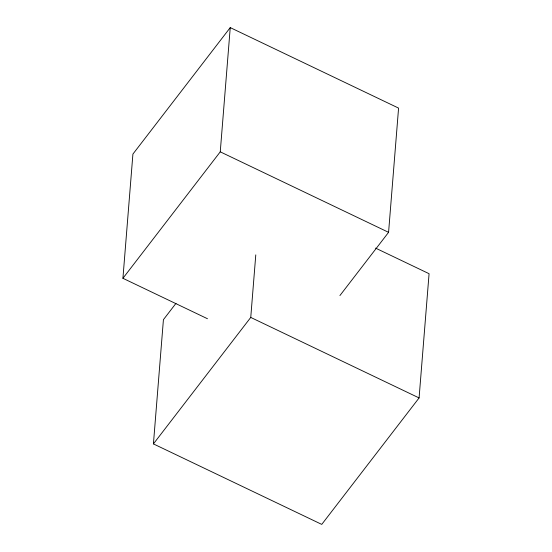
<?xml version="1.0" encoding="UTF-8"?>
<svg xmlns="http://www.w3.org/2000/svg" width="552" height="552" viewBox="0 0 552 552"><rect width="100%" height="100%" fill="white"/><g stroke="black" fill="none" stroke-linecap="round" stroke-linejoin="round"><path stroke-width="0.83" d="M207.476 318.732L122.923 278.298L132.915 154.07L230.246 27.6L398.578 108.102L388.58 232.33L339.915 295.568M375.553 248.103L429.077 273.702L419.085 397.93L321.754 524.4L153.421 443.898L163.42 319.67L175.978 303.352M122.923 278.298L220.255 151.828L230.246 27.6M153.421 443.898L250.753 317.428L255.783 254.886M220.255 151.828L388.58 232.33M250.753 317.428L419.085 397.93"/></g></svg>
